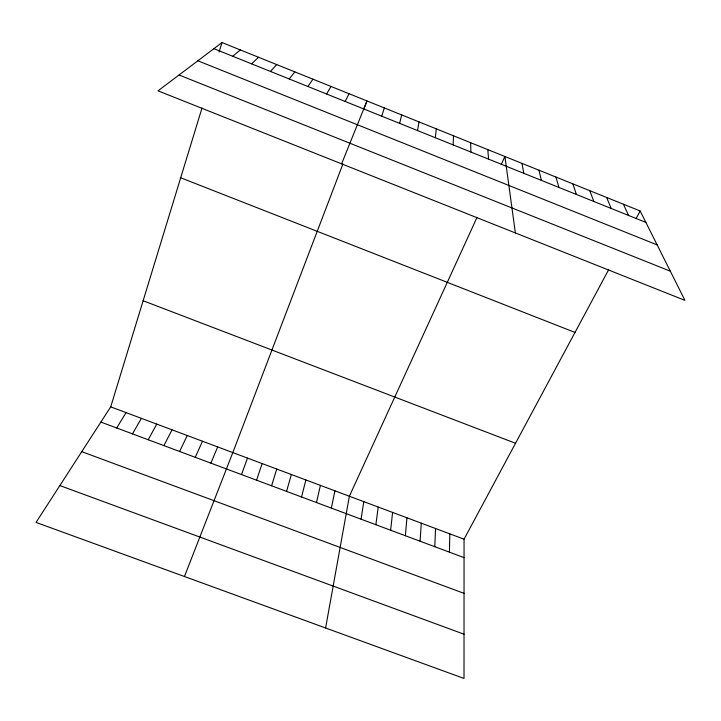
<?xml version="1.0" encoding="UTF-8"?>
<svg xmlns="http://www.w3.org/2000/svg" width="721" height="721" viewBox="0 0 721 721"><rect width="100%" height="100%" fill="white"/><g stroke="black" fill="none" stroke-linecap="round" stroke-linejoin="round"><path stroke-width="1.08" d="M608.632 269.762L464.054 539.191L464.018 678.452L36.05 522.41L110.71 406.86L201.997 108.042M449.426 552.169L449.814 533.855M453.139 144.894L453.491 135.791M434.781 546.698L435.556 528.52M420.1 541.219L421.262 523.167M405.382 535.73L406.941 517.804M435.349 137.738L436.268 128.852M390.638 530.232L392.594 512.424M375.866 524.717L378.219 507.043M361.068 519.192L363.808 501.645M417.513 130.573L419.009 121.903M325.604 627.982L349.37 496.237L477.014 217.418M331.363 508.107L334.905 490.821M316.465 502.546L320.412 485.395M399.632 123.381L401.705 114.927M301.54 496.976L305.884 479.952M286.579 491.398L291.329 474.499M219.112 52.002L222.005 42.548L640.167 210.983L684.95 300.378L158.025 90.837L222.005 42.548M271.592 485.801L276.747 469.038M381.715 116.171L384.356 107.943M256.568 480.195L262.129 463.567M241.517 474.58L247.483 458.087M342.881 164.073L232.811 452.59L184.441 576.512M363.88 109.042L366.971 100.94L341.61 163.847M210.856 463.134L217.661 446.912M195.247 457.303L202.484 441.225M501.32 164.316L504.898 156.493L515.38 232.946M179.601 451.472L187.262 435.529M345.179 101.481L349.009 93.703M163.919 445.614L172.022 429.824M636.129 218.526L640.167 210.983M148.211 439.756L156.736 424.101M132.466 433.88L141.424 418.36M326.568 94L331.002 86.448M116.685 427.986L126.085 412.619M307.912 86.493L312.95 79.184M289.202 78.968L294.853 71.893M270.447 71.424L276.711 64.584M251.638 63.863L258.524 57.256M232.784 56.283L240.291 49.911M59.852 485.566L464.027 634.21M81.761 451.661L464.036 593.356M100.868 422.082L464.045 557.621M110.71 406.86L464.054 539.191M143.128 300.738L515.524 443.262M180.692 177.772L574.997 332.435M179.024 74.993L670.332 271.195M197.842 60.78L657.164 244.906M213.885 48.677L645.899 222.41M623.404 204.232L628.586 215.453M606.595 197.464L611.237 208.477M589.751 190.677L593.852 201.483M572.862 183.873L576.412 194.472M555.927 177.051L558.937 187.442M538.966 170.219L541.408 180.394M521.95 163.37L523.843 173.328M487.802 149.607L488.577 159.152M470.669 142.713L470.876 152.032"/></g></svg>
